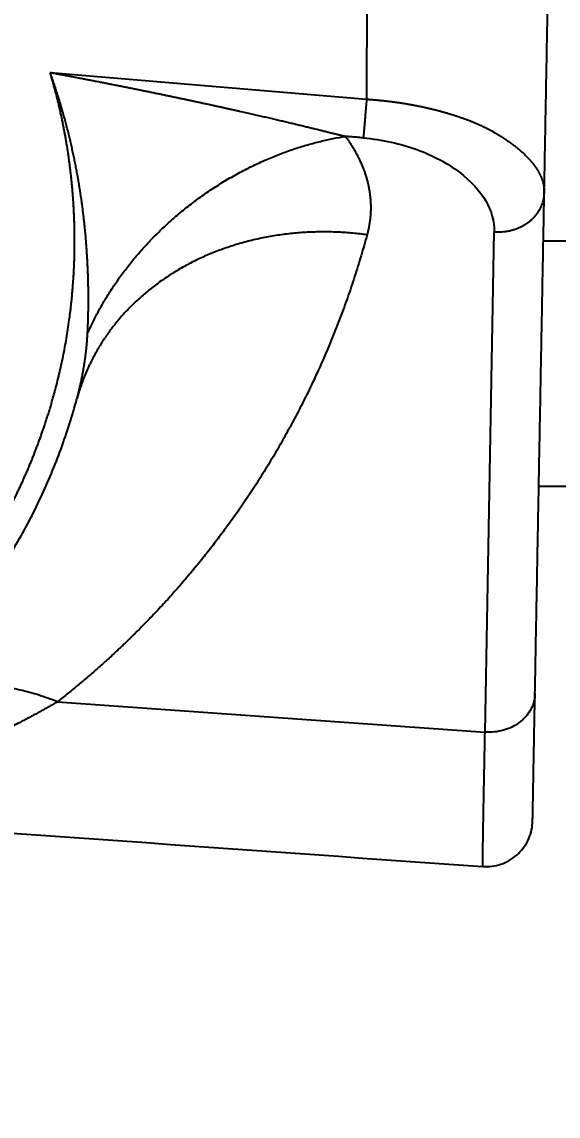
# Model space of a CAD drawing. Header units: millimetres. Extents: x 19741 to 22117, y -10160 to -6800.
# Drawn here: x 21643.16 to 21666.14, y -8850.09 to -8803.24 of the extents above; entities that cross this region are included whole.
import ezdxf

# ---------------------------------------------------------------- set-up
doc = ezdxf.new("R2010")
doc.units = ezdxf.units.MM
doc.styles.add('ARIAL', font='arial.ttf')
doc.dimstyles.get("Standard").update_dxf_attribs({"dimtxt": 15, "dimasz": 15, "dimexe": 0.18, "dimexo": 0.0625, "dimgap": 4, "dimtad": 0, "dimdec": 1, "dimdsep": 46, "dimtxsty": 'ARIAL', "dimcen": 0, "dimclrd": 5, "dimclre": 5, "dimclrt": 5, "dimadec": 0, "dimazin": 0, "dimtfac": 1, "dimtdec": 1, "dimtofl": 0, "dimtmove": 0, "dimatfit": 3, "dimfxl": 1, "dimtolj": 1, "dimtzin": 0, "dimarcsym": 0})

# ---------------------------------------------------------------- blocks, each defined once
blk = doc.blocks.new('*D125')
at = {"color": 5, "lineweight": -2, "transparency": 16777216}
for p, q in [((21702.253, -8779.476), (21702.253, -8906.67)), ((21551.093, -8797.165), (21551.093, -8906.67)), ((21551.093, -8906.49), (21528.434, -8906.49)), ((21687.253, -8906.49), (21566.093, -8906.49))]:
    blk.add_line(p, q, dxfattribs=at)
at = {"color": 5, "transparency": 16777216}
for points in [[(21566.093, -8903.99), (21566.093, -8908.99), (21551.093, -8906.49)], [(21687.253, -8903.99), (21687.253, -8908.99), (21702.253, -8906.49)]]:
    blk.add_solid(points, dxfattribs=at)
at = {"layer": 'Defpoints', "color": 0, "transparency": 16777216}
for p in [(21702.253, -8779.414), (21551.093, -8797.103), (21702.253, -8906.49)]:
    blk.add_point(p, dxfattribs=at)
at = {"color": 5, "transparency": 16777216, "insert": (21499.909, -8906.49), "char_height": 15, "attachment_point": 5, "style": 'ARIAL'}
blk.add_mtext('\\A1;151.2', dxfattribs=at)

msp = doc.modelspace()

# ---------------------------------------------------------------- linework, layer by layer
at = {"linetype": 'Continuous'}
for p, q in [((21657.952, -8788.609), (21657.933, -8806.547)), ((21644.371, -8805.402), (21657.933, -8806.547)), ((21663.007, -8833.651), (21663.404, -8812.227)), ((21665.507, -8812.617), (21667.626, -8812.619)), ((21665.313, -8823.117), (21667.615, -8823.119)), ((21644.684, -8832.35), (21663.007, -8833.651))]:
    msp.add_line(p, q, dxfattribs=at)
for points, degree in [([(21665.545, -8810.573), (21665.952, -8788.617)], 1), ([(21657.791, -8808.204), (21657.033, -8808.14)], 1), ([(21665.148, -8831.997), (21665.545, -8810.573)], 1), ([(21663.117, -8833.656), (21663.081, -8833.655), (21663.044, -8833.654), (21663.007, -8833.651)], 3), ([(21629.977, -8837.067), (21640.953, -8837.846), (21651.93, -8838.625), (21662.906, -8839.405)], 3), ([(21662.906, -8839.405), (21662.941, -8839.407), (21662.976, -8839.409), (21663.011, -8839.409)], 3)]:
    msp.add_open_spline(points, degree=degree, dxfattribs=at)
for points, degree, knots in [([(21618.326, -8837.498), (21619.82, -8837.623), (21621.298, -8837.572), (21622.802, -8837.519), (21624.311, -8837.282), (21625.834, -8837.042), (21627.32, -8836.616), (21628.809, -8836.189), (21630.234, -8835.581), (21631.651, -8834.977), (21633.005, -8834.189), (21634.342, -8833.41), (21635.555, -8832.488), (21636.752, -8831.578), (21637.834, -8830.529), (21638.902, -8829.493), (21639.84, -8828.338), (21640.774, -8827.186), (21641.573, -8825.914), (21642.377, -8824.636), (21643.025, -8823.265), (21643.68, -8821.879), (21644.161, -8820.429), (21644.65, -8818.956), (21645.249, -8815.937), (21645.359, -8814.387), (21645.467, -8812.861), (21645.389, -8811.326), (21645.313, -8809.808), (21645.055, -8808.314), (21644.8, -8806.829), (21644.371, -8805.402)], 2, [0, 0, 0, 0.0625, 0.0625, 0.125, 0.125, 0.1875, 0.1875, 0.25, 0.25, 0.3125, 0.3125, 0.375, 0.375, 0.4375, 0.4375, 0.5, 0.5, 0.5625, 0.5625, 0.625, 0.625, 0.6875, 0.6875, 0.75, 0.8125, 0.8125, 0.875, 0.875, 0.9375, 0.9375, 1, 1, 1]), ([(21644.371, -8805.402), (21644.436, -8805.414), (21644.566, -8805.438), (21644.759, -8805.474), (21644.951, -8805.51), (21645.142, -8805.546), (21645.331, -8805.582), (21645.519, -8805.618), (21645.706, -8805.653), (21645.891, -8805.689), (21646.075, -8805.724), (21646.258, -8805.76), (21646.44, -8805.795), (21646.62, -8805.83), (21646.799, -8805.865), (21646.976, -8805.9), (21647.152, -8805.935), (21647.327, -8805.969), (21647.5, -8806.004), (21647.673, -8806.038), (21647.843, -8806.072), (21648.013, -8806.106), (21648.181, -8806.14), (21648.348, -8806.174), (21648.513, -8806.208), (21648.678, -8806.241), (21648.84, -8806.275), (21649.002, -8806.308), (21649.162, -8806.341), (21649.321, -8806.374), (21649.479, -8806.407), (21649.635, -8806.439), (21649.79, -8806.472), (21649.944, -8806.504), (21650.096, -8806.536), (21650.247, -8806.568), (21650.396, -8806.6), (21650.545, -8806.632), (21650.692, -8806.663), (21650.838, -8806.695), (21650.982, -8806.726), (21651.125, -8806.757), (21651.267, -8806.788), (21651.407, -8806.818), (21651.546, -8806.849), (21651.684, -8806.879), (21651.82, -8806.909), (21651.955, -8806.939), (21652.089, -8806.969), (21652.222, -8806.998), (21652.353, -8807.027), (21652.483, -8807.057), (21652.611, -8807.085), (21652.738, -8807.114), (21652.864, -8807.143), (21652.989, -8807.171), (21653.112, -8807.199), (21653.234, -8807.227), (21653.355, -8807.254), (21653.474, -8807.282), (21653.592, -8807.309), (21653.709, -8807.336), (21653.824, -8807.363), (21653.938, -8807.389), (21654.051, -8807.416), (21654.162, -8807.442), (21654.272, -8807.467), (21654.381, -8807.493), (21654.488, -8807.518), (21654.595, -8807.543), (21654.699, -8807.568), (21654.803, -8807.593), (21654.905, -8807.617), (21655.006, -8807.641), (21655.106, -8807.665), (21655.204, -8807.689), (21655.301, -8807.712), (21655.396, -8807.735), (21655.491, -8807.758), (21655.584, -8807.781), (21655.675, -8807.803), (21655.766, -8807.825), (21655.855, -8807.847), (21655.942, -8807.869), (21656.029, -8807.89), (21656.114, -8807.911), (21656.198, -8807.931), (21656.28, -8807.952), (21656.361, -8807.972), (21656.441, -8807.992), (21656.52, -8808.011), (21656.597, -8808.031), (21656.673, -8808.05), (21656.748, -8808.068), (21656.821, -8808.087), (21656.893, -8808.105), (21656.964, -8808.123), (21657.01, -8808.134), (21657.033, -8808.14)], 3, [0, 0, 0, 0, 0.015213, 0.030325, 0.045334, 0.060243, 0.07505, 0.089755, 0.104359, 0.118861, 0.133262, 0.147561, 0.161759, 0.175856, 0.189851, 0.203744, 0.217536, 0.231227, 0.244817, 0.258304, 0.271691, 0.284976, 0.29816, 0.311243, 0.324224, 0.337104, 0.349883, 0.36256, 0.375136, 0.387611, 0.399985, 0.412257, 0.424429, 0.436499, 0.448468, 0.460336, 0.472103, 0.483768, 0.495333, 0.506796, 0.518159, 0.52942, 0.540581, 0.551641, 0.562599, 0.573457, 0.584214, 0.59487, 0.605425, 0.615879, 0.626233, 0.636486, 0.646638, 0.656689, 0.66664, 0.67649, 0.68624, 0.695889, 0.705437, 0.714885, 0.724233, 0.73348, 0.742627, 0.751674, 0.76062, 0.769466, 0.778212, 0.786857, 0.795403, 0.803848, 0.812194, 0.82044, 0.828585, 0.836631, 0.844578, 0.852424, 0.860171, 0.867819, 0.875366, 0.882815, 0.890164, 0.897414, 0.904565, 0.911617, 0.91857, 0.925424, 0.932179, 0.938835, 0.945393, 0.951853, 0.958214, 0.964477, 0.970642, 0.976708, 0.982678, 0.988549, 0.994323, 1, 1, 1, 1]), ([(21645.975, -8816.584), (21645.976, -8816.567), (21645.978, -8816.533), (21645.98, -8816.482), (21645.983, -8816.43), (21645.985, -8816.377), (21645.988, -8816.323), (21645.99, -8816.269), (21645.992, -8816.213), (21645.994, -8816.157), (21645.996, -8816.1), (21645.998, -8816.042), (21646, -8815.984), (21646.001, -8815.925), (21646.003, -8815.865), (21646.004, -8815.804), (21646.006, -8815.742), (21646.007, -8815.68), (21646.008, -8815.617), (21646.009, -8815.553), (21646.01, -8815.488), (21646.011, -8815.423), (21646.012, -8815.356), (21646.012, -8815.289), (21646.013, -8815.222), (21646.013, -8815.153), (21646.013, -8815.084), (21646.013, -8815.014), (21646.012, -8814.943), (21646.012, -8814.871), (21646.011, -8814.799), (21646.011, -8814.726), (21646.01, -8814.652), (21646.008, -8814.577), (21646.007, -8814.502), (21646.006, -8814.425), (21646.004, -8814.348), (21646.002, -8814.271), (21645.999, -8814.192), (21645.997, -8814.113), (21645.994, -8814.033), (21645.991, -8813.952), (21645.988, -8813.871), (21645.985, -8813.788), (21645.981, -8813.705), (21645.977, -8813.622), (21645.973, -8813.537), (21645.968, -8813.452), (21645.964, -8813.366), (21645.959, -8813.279), (21645.953, -8813.192), (21645.948, -8813.104), (21645.942, -8813.015), (21645.935, -8812.925), (21645.929, -8812.835), (21645.922, -8812.744), (21645.914, -8812.652), (21645.907, -8812.559), (21645.899, -8812.466), (21645.89, -8812.372), (21645.882, -8812.277), (21645.872, -8812.182), (21645.863, -8812.086), (21645.853, -8811.989), (21645.843, -8811.891), (21645.832, -8811.793), (21645.821, -8811.694), (21645.81, -8811.594), (21645.798, -8811.494), (21645.785, -8811.393), (21645.772, -8811.291), (21645.759, -8811.189), (21645.745, -8811.085), (21645.731, -8810.982), (21645.716, -8810.877), (21645.701, -8810.772), (21645.686, -8810.666), (21645.669, -8810.56), (21645.653, -8810.452), (21645.636, -8810.344), (21645.618, -8810.236), (21645.6, -8810.127), (21645.581, -8810.017), (21645.561, -8809.906), (21645.541, -8809.795), (21645.521, -8809.683), (21645.5, -8809.571), (21645.478, -8809.458), (21645.456, -8809.344), (21645.433, -8809.23), (21645.41, -8809.115), (21645.385, -8808.999), (21645.361, -8808.883), (21645.335, -8808.766), (21645.309, -8808.649), (21645.282, -8808.531), (21645.255, -8808.412), (21645.227, -8808.293), (21645.198, -8808.173), (21645.169, -8808.053), (21645.139, -8807.932), (21645.108, -8807.811), (21645.076, -8807.689), (21645.044, -8807.566), (21645.011, -8807.443), (21644.977, -8807.319), (21644.942, -8807.195), (21644.907, -8807.07), (21644.871, -8806.945), (21644.834, -8806.819), (21644.796, -8806.692), (21644.757, -8806.565), (21644.718, -8806.438), (21644.678, -8806.31), (21644.636, -8806.182), (21644.594, -8806.053), (21644.552, -8805.923), (21644.508, -8805.794), (21644.463, -8805.663), (21644.418, -8805.533), (21644.387, -8805.445), (21644.371, -8805.402)], 3, [0, 0, 0, 0, 0.004528, 0.009122, 0.013782, 0.018509, 0.023303, 0.028163, 0.033089, 0.038082, 0.043142, 0.048268, 0.053461, 0.05872, 0.064046, 0.069438, 0.074897, 0.080422, 0.086014, 0.091672, 0.097396, 0.103187, 0.109045, 0.114968, 0.120958, 0.127015, 0.133137, 0.139326, 0.145581, 0.151903, 0.15829, 0.164744, 0.171264, 0.17785, 0.184502, 0.19122, 0.198004, 0.204854, 0.21177, 0.218752, 0.2258, 0.232913, 0.240093, 0.247338, 0.254649, 0.262026, 0.269468, 0.276976, 0.28455, 0.292189, 0.299894, 0.307664, 0.3155, 0.323401, 0.331368, 0.3394, 0.347497, 0.35566, 0.363888, 0.372181, 0.380539, 0.388962, 0.397451, 0.406004, 0.414623, 0.423306, 0.432055, 0.440868, 0.449747, 0.45869, 0.467698, 0.47677, 0.485908, 0.49511, 0.504377, 0.513709, 0.523105, 0.532566, 0.542091, 0.551681, 0.561335, 0.571053, 0.580836, 0.590684, 0.600596, 0.610572, 0.620612, 0.630716, 0.640885, 0.651118, 0.661415, 0.671776, 0.682201, 0.69269, 0.703244, 0.713861, 0.724542, 0.735287, 0.746096, 0.756969, 0.767905, 0.778906, 0.78997, 0.801098, 0.81229, 0.823545, 0.834864, 0.846247, 0.857693, 0.869203, 0.880776, 0.892413, 0.904114, 0.915877, 0.927705, 0.939596, 0.95155, 0.963567, 0.975648, 0.987792, 1, 1, 1, 1]), ([(21657.933, -8806.547), (21657.947, -8806.548), (21657.975, -8806.55), (21658.017, -8806.553), (21658.06, -8806.556), (21658.102, -8806.559), (21658.144, -8806.562), (21658.187, -8806.565), (21658.229, -8806.569), (21658.272, -8806.572), (21658.314, -8806.576), (21658.357, -8806.58), (21658.399, -8806.583), (21658.442, -8806.587), (21658.484, -8806.591), (21658.527, -8806.596), (21658.57, -8806.6), (21658.612, -8806.604), (21658.655, -8806.609), (21658.697, -8806.613), (21658.74, -8806.618), (21658.783, -8806.623), (21658.825, -8806.628), (21658.868, -8806.633), (21658.911, -8806.638), (21658.953, -8806.643), (21658.996, -8806.649), (21659.038, -8806.654), (21659.081, -8806.66), (21659.124, -8806.665), (21659.166, -8806.671), (21659.209, -8806.677), (21659.252, -8806.683), (21659.294, -8806.689), (21659.337, -8806.695), (21659.379, -8806.702), (21659.422, -8806.708), (21659.464, -8806.715), (21659.507, -8806.722), (21659.549, -8806.728), (21659.592, -8806.735), (21659.634, -8806.742), (21659.677, -8806.749), (21659.719, -8806.757), (21659.761, -8806.764), (21659.804, -8806.772), (21659.846, -8806.779), (21659.888, -8806.787), (21659.93, -8806.795), (21659.973, -8806.803), (21660.015, -8806.811), (21660.057, -8806.819), (21660.099, -8806.827), (21660.141, -8806.835), (21660.183, -8806.844), (21660.225, -8806.852), (21660.267, -8806.861), (21660.309, -8806.87), (21660.35, -8806.879), (21660.392, -8806.888), (21660.434, -8806.897), (21660.475, -8806.906), (21660.517, -8806.915), (21660.559, -8806.925), (21660.6, -8806.934), (21660.641, -8806.944), (21660.683, -8806.954), (21660.724, -8806.964), (21660.765, -8806.974), (21660.806, -8806.984), (21660.847, -8806.994), (21660.888, -8807.004), (21660.929, -8807.015), (21660.97, -8807.025), (21661.011, -8807.036), (21661.052, -8807.047), (21661.092, -8807.058), (21661.133, -8807.069), (21661.173, -8807.08), (21661.214, -8807.091), (21661.254, -8807.102), (21661.294, -8807.114), (21661.334, -8807.125), (21661.374, -8807.137), (21661.414, -8807.149), (21661.454, -8807.161), (21661.494, -8807.173), (21661.533, -8807.185), (21661.573, -8807.197), (21661.612, -8807.209), (21661.652, -8807.222), (21661.691, -8807.234), (21661.73, -8807.247), (21661.769, -8807.26), (21661.808, -8807.273), (21661.847, -8807.286), (21661.886, -8807.299), (21661.924, -8807.312), (21661.963, -8807.325), (21662.001, -8807.339), (21662.039, -8807.352), (21662.077, -8807.366), (21662.115, -8807.38), (21662.153, -8807.394), (21662.191, -8807.408), (21662.229, -8807.422), (21662.266, -8807.436), (21662.303, -8807.45), (21662.341, -8807.465), (21662.378, -8807.479), (21662.415, -8807.494), (21662.452, -8807.508), (21662.488, -8807.523), (21662.525, -8807.538), (21662.561, -8807.553), (21662.597, -8807.569), (21662.634, -8807.584), (21662.669, -8807.599), (21662.705, -8807.615), (21662.741, -8807.63), (21662.772, -8807.644), (21662.798, -8807.656), (21662.819, -8807.665), (21662.841, -8807.675), (21662.863, -8807.686), (21662.885, -8807.696), (21662.908, -8807.707), (21662.931, -8807.718), (21662.955, -8807.729), (21662.978, -8807.741), (21663.002, -8807.753), (21663.026, -8807.765), (21663.051, -8807.777), (21663.075, -8807.789), (21663.1, -8807.802), (21663.126, -8807.815), (21663.151, -8807.829), (21663.177, -8807.842), (21663.203, -8807.856), (21663.229, -8807.87), (21663.256, -8807.885), (21663.282, -8807.899), (21663.309, -8807.914), (21663.336, -8807.929), (21663.364, -8807.945), (21663.391, -8807.96), (21663.419, -8807.976), (21663.447, -8807.992), (21663.475, -8808.009), (21663.504, -8808.025), (21663.532, -8808.042), (21663.561, -8808.059), (21663.59, -8808.077), (21663.619, -8808.094), (21663.648, -8808.112), (21663.677, -8808.131), (21663.707, -8808.149), (21663.736, -8808.168), (21663.766, -8808.187), (21663.795, -8808.206), (21663.825, -8808.225), (21663.855, -8808.245), (21663.885, -8808.265), (21663.915, -8808.285), (21663.946, -8808.306), (21663.976, -8808.327), (21664.006, -8808.348), (21664.036, -8808.369), (21664.067, -8808.39), (21664.097, -8808.412), (21664.127, -8808.434), (21664.158, -8808.457), (21664.188, -8808.479), (21664.218, -8808.502), (21664.249, -8808.525), (21664.279, -8808.548), (21664.309, -8808.572), (21664.339, -8808.596), (21664.369, -8808.62), (21664.399, -8808.644), (21664.429, -8808.669), (21664.459, -8808.694), (21664.488, -8808.719), (21664.518, -8808.744), (21664.547, -8808.77), (21664.577, -8808.796), (21664.606, -8808.822), (21664.635, -8808.848), (21664.663, -8808.875), (21664.692, -8808.902), (21664.72, -8808.929), (21664.748, -8808.956), (21664.776, -8808.984), (21664.803, -8809.012), (21664.831, -8809.04), (21664.858, -8809.068), (21664.884, -8809.097), (21664.911, -8809.126), (21664.937, -8809.155), (21664.963, -8809.185), (21664.988, -8809.214), (21665.013, -8809.244), (21665.038, -8809.275), (21665.062, -8809.305), (21665.086, -8809.336), (21665.109, -8809.367), (21665.132, -8809.398), (21665.155, -8809.43), (21665.177, -8809.461), (21665.199, -8809.493), (21665.22, -8809.526), (21665.24, -8809.558), (21665.261, -8809.591), (21665.28, -8809.624), (21665.299, -8809.657), (21665.317, -8809.691), (21665.335, -8809.725), (21665.353, -8809.759), (21665.369, -8809.793), (21665.385, -8809.828), (21665.4, -8809.862), (21665.415, -8809.898), (21665.429, -8809.933), (21665.442, -8809.968), (21665.455, -8810.004), (21665.467, -8810.04), (21665.478, -8810.077), (21665.488, -8810.113), (21665.497, -8810.15), (21665.506, -8810.187), (21665.514, -8810.225), (21665.521, -8810.262), (21665.527, -8810.3), (21665.533, -8810.338), (21665.537, -8810.377), (21665.541, -8810.415), (21665.543, -8810.454), (21665.545, -8810.493), (21665.546, -8810.533), (21665.545, -8810.559), (21665.545, -8810.573)], 3, [0, 0, 0, 0, 0.00332, 0.006642, 0.009968, 0.013296, 0.016628, 0.019963, 0.023301, 0.026643, 0.029987, 0.033335, 0.036685, 0.04004, 0.043397, 0.046758, 0.050122, 0.053489, 0.056859, 0.060233, 0.063611, 0.066992, 0.070376, 0.073763, 0.077155, 0.080549, 0.083947, 0.087349, 0.090754, 0.094163, 0.097575, 0.100991, 0.10441, 0.107834, 0.11126, 0.114691, 0.118125, 0.121563, 0.125004, 0.12845, 0.131899, 0.135352, 0.138808, 0.142269, 0.145733, 0.149201, 0.152674, 0.15615, 0.159629, 0.163113, 0.166601, 0.170093, 0.173588, 0.177088, 0.180592, 0.1841, 0.187611, 0.191127, 0.194647, 0.198171, 0.201699, 0.205232, 0.208768, 0.212309, 0.215854, 0.219403, 0.222956, 0.226514, 0.230075, 0.233641, 0.237212, 0.240786, 0.244365, 0.247949, 0.251536, 0.255128, 0.258725, 0.262326, 0.265931, 0.26954, 0.273155, 0.276773, 0.280396, 0.284024, 0.287656, 0.291293, 0.294934, 0.298579, 0.30223, 0.305885, 0.309544, 0.313208, 0.316877, 0.32055, 0.324228, 0.327911, 0.331599, 0.335291, 0.338988, 0.342689, 0.346396, 0.350107, 0.353823, 0.357544, 0.361269, 0.365, 0.368735, 0.372475, 0.37622, 0.37997, 0.383725, 0.387484, 0.391249, 0.395018, 0.398793, 0.402572, 0.406357, 0.410146, 0.413941, 0.41774, 0.421545, 0.423821, 0.42614, 0.428504, 0.430911, 0.433362, 0.435857, 0.438396, 0.440978, 0.443604, 0.446274, 0.448988, 0.451746, 0.454548, 0.457393, 0.460283, 0.463216, 0.466193, 0.469214, 0.472279, 0.475387, 0.47854, 0.481737, 0.484977, 0.488261, 0.491589, 0.494961, 0.498377, 0.501837, 0.505341, 0.508888, 0.51248, 0.516115, 0.519795, 0.523518, 0.527285, 0.531096, 0.53495, 0.538849, 0.542792, 0.546778, 0.550809, 0.554883, 0.559001, 0.563163, 0.567369, 0.571619, 0.575912, 0.58025, 0.584631, 0.589056, 0.593525, 0.598038, 0.602595, 0.607195, 0.611839, 0.616528, 0.62126, 0.626036, 0.630855, 0.635719, 0.640626, 0.645577, 0.650572, 0.655611, 0.660693, 0.665819, 0.670989, 0.676203, 0.681461, 0.686762, 0.692107, 0.697496, 0.702929, 0.708405, 0.713925, 0.719489, 0.725097, 0.730748, 0.736443, 0.742182, 0.747964, 0.75379, 0.75966, 0.765573, 0.77153, 0.777531, 0.783575, 0.789663, 0.795795, 0.80197, 0.808189, 0.814452, 0.820758, 0.827108, 0.833501, 0.839938, 0.846419, 0.852943, 0.859511, 0.866122, 0.872777, 0.879475, 0.886217, 0.893002, 0.899831, 0.906703, 0.913619, 0.920579, 0.927582, 0.934628, 0.941718, 0.948851, 0.956028, 0.963248, 0.970512, 0.977819, 0.985169, 0.992563, 1, 1, 1, 1]), ([(21657.033, -8808.14), (21657.409, -8808.658), (21657.661, -8809.211), (21657.906, -8809.749), (21658.015, -8810.284), (21658.123, -8810.807), (21658.106, -8811.33), (21658.089, -8811.847), (21657.952, -8812.355)], 2, [0, 0, 0, 0.25, 0.25, 0.5, 0.5, 0.75, 0.75, 1, 1, 1]), ([(21657.791, -8808.204), (21658.595, -8808.272), (21659.388, -8808.449), (21660.796, -8808.963), (21661.412, -8809.298), (21662.904, -8810.43), (21663.42, -8811.35), (21663.404, -8812.227)], 3, [0, 0, 0, 0, 0.25, 0.25, 0.5, 0.5, 1, 1, 1, 1]), ([(21657.952, -8812.355), (21657.068, -8815.617), (21655.62, -8818.675), (21654.249, -8821.572), (21652.414, -8824.197), (21650.72, -8826.619), (21648.672, -8828.75), (21646.805, -8830.692), (21644.684, -8832.35)], 2, [0, 0, 0, 0.25, 0.25, 0.5, 0.5, 0.75, 0.75, 1, 1, 1]), ([(21645.522, -8819.368), (21645.527, -8819.349), (21645.537, -8819.312), (21645.552, -8819.256), (21645.566, -8819.2), (21645.581, -8819.144), (21645.595, -8819.089), (21645.608, -8819.033), (21645.622, -8818.978), (21645.635, -8818.922), (21645.648, -8818.867), (21645.661, -8818.812), (21645.673, -8818.757), (21645.685, -8818.703), (21645.697, -8818.648), (21645.709, -8818.594), (21645.72, -8818.539), (21645.731, -8818.485), (21645.742, -8818.431), (21645.753, -8818.377), (21645.763, -8818.323), (21645.773, -8818.27), (21645.783, -8818.216), (21645.793, -8818.163), (21645.802, -8818.109), (21645.811, -8818.056), (21645.82, -8818.003), (21645.829, -8817.951), (21645.837, -8817.898), (21645.846, -8817.846), (21645.854, -8817.793), (21645.861, -8817.741), (21645.869, -8817.689), (21645.876, -8817.637), (21645.883, -8817.585), (21645.89, -8817.534), (21645.896, -8817.482), (21645.902, -8817.431), (21645.908, -8817.38), (21645.914, -8817.329), (21645.92, -8817.278), (21645.925, -8817.228), (21645.93, -8817.177), (21645.935, -8817.127), (21645.94, -8817.077), (21645.945, -8817.027), (21645.949, -8816.977), (21645.953, -8816.927), (21645.957, -8816.878), (21645.96, -8816.828), (21645.964, -8816.779), (21645.967, -8816.73), (21645.97, -8816.681), (21645.973, -8816.633), (21645.975, -8816.6), (21645.975, -8816.584)], 3, [0, 0, 0, 0, 0.020541, 0.041019, 0.061433, 0.081784, 0.102071, 0.122295, 0.142455, 0.162551, 0.182583, 0.202552, 0.222456, 0.242296, 0.262073, 0.281785, 0.301433, 0.321017, 0.340536, 0.359991, 0.379382, 0.398708, 0.41797, 0.437167, 0.456299, 0.475367, 0.49437, 0.513308, 0.532182, 0.55099, 0.569734, 0.588412, 0.607026, 0.625575, 0.644058, 0.662476, 0.680829, 0.699117, 0.71734, 0.735497, 0.753589, 0.771616, 0.789577, 0.807473, 0.825303, 0.843068, 0.860767, 0.878401, 0.895969, 0.913472, 0.930909, 0.94828, 0.965586, 0.982826, 1, 1, 1, 1]), ([(21618.24, -8838.477), (21618.99, -8838.54), (21619.743, -8838.571), (21621.25, -8838.566), (21622.003, -8838.531), (21623.503, -8838.397), (21624.25, -8838.296), (21625.733, -8838.032), (21626.469, -8837.867), (21627.923, -8837.475), (21628.642, -8837.247), (21630.057, -8836.73), (21630.753, -8836.441), (21632.118, -8835.803), (21632.786, -8835.455), (21634.09, -8834.701), (21634.726, -8834.296), (21635.96, -8833.432), (21636.558, -8832.973), (21637.712, -8832.005), (21638.268, -8831.496), (21639.333, -8830.431), (21639.843, -8829.876), (21640.812, -8828.723), (21641.272, -8828.126), (21642.138, -8826.893), (21642.544, -8826.258), (21643.299, -8824.955), (21643.648, -8824.287), (21644.288, -8822.923), (21644.578, -8822.227), (21645.096, -8820.813), (21645.325, -8820.095), (21645.522, -8819.368)], 3, [0, 0, 0, 0, 0.0625, 0.0625, 0.125, 0.125, 0.1875, 0.1875, 0.25, 0.25, 0.3125, 0.3125, 0.375, 0.375, 0.4375, 0.4375, 0.5, 0.5, 0.5625, 0.5625, 0.625, 0.625, 0.6875, 0.6875, 0.75, 0.75, 0.8125, 0.8125, 0.875, 0.875, 0.9375, 0.9375, 1, 1, 1, 1]), ([(21644.684, -8832.35), (21644.658, -8832.366), (21644.604, -8832.397), (21644.524, -8832.443), (21644.442, -8832.49), (21644.36, -8832.537), (21644.276, -8832.585), (21644.192, -8832.632), (21644.106, -8832.68), (21644.02, -8832.728), (21643.933, -8832.777), (21643.844, -8832.825), (21643.755, -8832.874), (21643.664, -8832.923), (21643.573, -8832.972), (21643.481, -8833.022), (21643.388, -8833.071), (21643.293, -8833.121), (21643.198, -8833.171), (21643.102, -8833.221), (21642.932, -8833.309), (21642.666, -8833.445), (21642.281, -8833.637), (21641.825, -8833.856), (21641.357, -8834.075), (21640.913, -8834.274), (21640.534, -8834.44), (21640.201, -8834.582), (21639.913, -8834.701), (21639.585, -8834.835), (21639.212, -8834.983), (21638.789, -8835.145), (21638.396, -8835.292), (21637.863, -8835.484), (21637.213, -8835.708), (21636.557, -8835.919), (21636.052, -8836.075), (21635.672, -8836.188), (21635.314, -8836.291), (21634.96, -8836.39), (21634.611, -8836.484), (21634.269, -8836.574), (21633.95, -8836.655), (21633.725, -8836.711), (21633.581, -8836.745), (21633.511, -8836.762), (21633.442, -8836.779), (21633.374, -8836.795), (21633.308, -8836.81), (21633.243, -8836.825), (21633.18, -8836.84), (21633.117, -8836.855), (21633.056, -8836.869), (21632.997, -8836.882), (21632.938, -8836.895), (21632.881, -8836.908), (21632.826, -8836.921), (21632.771, -8836.933), (21632.718, -8836.944), (21632.666, -8836.956), (21632.616, -8836.967), (21632.583, -8836.974), (21632.566, -8836.977)], 3, [0, 0, 0, 0, 0.006075, 0.012221, 0.01844, 0.024731, 0.031093, 0.037528, 0.044035, 0.050614, 0.057266, 0.063989, 0.070784, 0.077652, 0.084591, 0.091603, 0.098686, 0.105842, 0.11307, 0.12037, 0.127742, 0.15165, 0.180867, 0.215393, 0.255228, 0.287542, 0.316405, 0.341817, 0.363778, 0.382288, 0.417074, 0.449737, 0.480278, 0.508695, 0.57447, 0.634141, 0.66714, 0.698816, 0.729173, 0.758215, 0.79061, 0.82176, 0.851675, 0.880366, 0.887491, 0.894559, 0.901569, 0.908523, 0.915419, 0.922258, 0.929041, 0.935767, 0.942438, 0.949053, 0.955612, 0.962117, 0.968566, 0.974961, 0.981301, 0.987588, 0.993821, 1, 1, 1, 1]), ([(21665.148, -8831.997), (21665.146, -8832.108), (21665.131, -8832.218), (21665.076, -8832.435), (21665.036, -8832.541), (21664.932, -8832.745), (21664.868, -8832.842), (21664.719, -8833.024), (21664.634, -8833.109), (21664.446, -8833.262), (21664.343, -8833.331), (21664.123, -8833.45), (21664.007, -8833.501), (21663.763, -8833.581), (21663.637, -8833.611), (21663.379, -8833.65), (21663.248, -8833.658), (21663.117, -8833.656)], 3, [0, 0, 0, 0, 0.125, 0.125, 0.25, 0.25, 0.375, 0.375, 0.5, 0.5, 0.625, 0.625, 0.75, 0.75, 0.875, 0.875, 1, 1, 1, 1]), ([(21662.945, -8836.905), (21662.945, -8836.893), (21662.946, -8836.87), (21662.946, -8836.835), (21662.947, -8836.799), (21662.948, -8836.764), (21662.948, -8836.728), (21662.949, -8836.692), (21662.95, -8836.656), (21662.95, -8836.619), (21662.951, -8836.583), (21662.952, -8836.546), (21662.953, -8836.508), (21662.953, -8836.471), (21662.954, -8836.433), (21662.955, -8836.395), (21662.955, -8836.357), (21662.956, -8836.319), (21662.957, -8836.28), (21662.958, -8836.242), (21662.958, -8836.203), (21662.959, -8836.163), (21662.96, -8836.124), (21662.961, -8836.084), (21662.962, -8836.044), (21662.962, -8836.004), (21662.963, -8835.963), (21662.964, -8835.923), (21662.965, -8835.882), (21662.965, -8835.841), (21662.966, -8835.799), (21662.967, -8835.758), (21662.968, -8835.716), (21662.969, -8835.674), (21662.969, -8835.632), (21662.97, -8835.589), (21662.971, -8835.546), (21662.972, -8835.503), (21662.973, -8835.46), (21662.974, -8835.417), (21662.974, -8835.373), (21662.975, -8835.329), (21662.976, -8835.285), (21662.977, -8835.241), (21662.978, -8835.196), (21662.979, -8835.151), (21662.979, -8835.106), (21662.98, -8835.061), (21662.981, -8835.016), (21662.982, -8834.97), (21662.983, -8834.924), (21662.984, -8834.878), (21662.985, -8834.831), (21662.986, -8834.785), (21662.987, -8834.738), (21662.987, -8834.691), (21662.988, -8834.644), (21662.989, -8834.596), (21662.99, -8834.548), (21662.991, -8834.501), (21662.992, -8834.452), (21662.993, -8834.404), (21662.994, -8834.355), (21662.995, -8834.307), (21662.996, -8834.257), (21662.997, -8834.208), (21662.998, -8834.159), (21662.999, -8834.109), (21663, -8834.059), (21663, -8834.009), (21663.001, -8833.958), (21663.002, -8833.908), (21663.003, -8833.857), (21663.004, -8833.806), (21663.005, -8833.755), (21663.006, -8833.703), (21663.007, -8833.669), (21663.007, -8833.651)], 3, [0, 0, 0, 0, 0.013292, 0.026584, 0.039878, 0.053173, 0.066469, 0.079766, 0.093064, 0.106364, 0.119664, 0.132966, 0.146269, 0.159573, 0.172878, 0.186184, 0.199491, 0.2128, 0.226109, 0.23942, 0.252732, 0.266045, 0.279359, 0.292674, 0.30599, 0.319308, 0.332626, 0.345946, 0.359267, 0.372589, 0.385912, 0.399236, 0.412561, 0.425888, 0.439215, 0.452544, 0.465874, 0.479205, 0.492537, 0.50587, 0.519205, 0.53254, 0.545877, 0.559215, 0.572554, 0.585894, 0.599235, 0.612577, 0.625921, 0.639265, 0.652611, 0.665958, 0.679306, 0.692655, 0.706006, 0.719357, 0.73271, 0.746063, 0.759418, 0.772774, 0.786131, 0.799489, 0.812849, 0.826209, 0.839571, 0.852934, 0.866298, 0.879663, 0.893029, 0.906396, 0.919765, 0.933135, 0.946505, 0.959877, 0.97325, 0.986625, 1, 1, 1, 1]), ([(21662.906, -8839.405), (21662.906, -8839.405), (21662.906, -8839.405), (21662.906, -8839.404), (21662.906, -8839.404), (21662.906, -8839.403), (21662.906, -8839.402), (21662.906, -8839.4), (21662.906, -8839.399), (21662.906, -8839.397), (21662.906, -8839.395), (21662.906, -8839.393), (21662.906, -8839.39), (21662.906, -8839.387), (21662.906, -8839.384), (21662.906, -8839.381), (21662.906, -8839.378), (21662.906, -8839.374), (21662.906, -8839.37), (21662.906, -8839.366), (21662.906, -8839.361), (21662.906, -8839.356), (21662.906, -8839.351), (21662.906, -8839.346), (21662.906, -8839.341), (21662.906, -8839.335), (21662.906, -8839.329), (21662.906, -8839.323), (21662.906, -8839.317), (21662.906, -8839.31), (21662.907, -8839.303), (21662.907, -8839.296), (21662.907, -8839.289), (21662.907, -8839.281), (21662.907, -8839.273), (21662.907, -8839.265), (21662.907, -8839.257), (21662.907, -8839.248), (21662.907, -8839.24), (21662.907, -8839.231), (21662.908, -8839.221), (21662.908, -8839.212), (21662.908, -8839.202), (21662.908, -8839.192), (21662.908, -8839.182), (21662.908, -8839.172), (21662.908, -8839.161), (21662.908, -8839.15), (21662.909, -8839.139), (21662.909, -8839.128), (21662.909, -8839.116), (21662.909, -8839.104), (21662.909, -8839.092), (21662.909, -8839.08), (21662.91, -8839.067), (21662.91, -8839.054), (21662.91, -8839.041), (21662.91, -8839.028), (21662.91, -8839.015), (21662.911, -8839.001), (21662.911, -8838.987), (21662.911, -8838.973), (21662.911, -8838.958), (21662.911, -8838.944), (21662.912, -8838.929), (21662.912, -8838.914), (21662.912, -8838.898), (21662.912, -8838.883), (21662.913, -8838.867), (21662.913, -8838.851), (21662.913, -8838.835), (21662.913, -8838.818), (21662.914, -8838.801), (21662.914, -8838.784), (21662.914, -8838.767), (21662.914, -8838.75), (21662.915, -8838.732), (21662.915, -8838.714), (21662.915, -8838.696), (21662.916, -8838.678), (21662.916, -8838.659), (21662.916, -8838.64), (21662.916, -8838.621), (21662.917, -8838.602), (21662.917, -8838.583), (21662.917, -8838.563), (21662.918, -8838.543), (21662.918, -8838.523), (21662.918, -8838.502), (21662.919, -8838.482), (21662.919, -8838.461), (21662.919, -8838.44), (21662.92, -8838.418), (21662.92, -8838.397), (21662.92, -8838.375), (21662.921, -8838.353), (21662.921, -8838.331), (21662.921, -8838.308), (21662.922, -8838.286), (21662.922, -8838.263), (21662.923, -8838.24), (21662.923, -8838.216), (21662.923, -8838.193), (21662.924, -8838.169), (21662.924, -8838.145), (21662.925, -8838.121), (21662.925, -8838.096), (21662.925, -8838.072), (21662.926, -8838.047), (21662.926, -8838.022), (21662.927, -8837.996), (21662.927, -8837.971), (21662.927, -8837.945), (21662.928, -8837.919), (21662.928, -8837.893), (21662.929, -8837.866), (21662.929, -8837.839), (21662.93, -8837.813), (21662.93, -8837.785), (21662.931, -8837.758), (21662.931, -8837.731), (21662.931, -8837.703), (21662.932, -8837.675), (21662.932, -8837.647), (21662.933, -8837.618), (21662.933, -8837.589), (21662.934, -8837.561), (21662.934, -8837.532), (21662.935, -8837.502), (21662.935, -8837.473), (21662.936, -8837.443), (21662.936, -8837.413), (21662.937, -8837.383), (21662.937, -8837.352), (21662.938, -8837.322), (21662.938, -8837.291), (21662.939, -8837.26), (21662.939, -8837.229), (21662.94, -8837.197), (21662.941, -8837.166), (21662.941, -8837.134), (21662.942, -8837.102), (21662.942, -8837.069), (21662.943, -8837.037), (21662.943, -8837.004), (21662.944, -8836.971), (21662.944, -8836.938), (21662.945, -8836.916), (21662.945, -8836.905)], 3, [0, 0, 0, 0, 0.006928, 0.013855, 0.020781, 0.027706, 0.034629, 0.041552, 0.048473, 0.055394, 0.062313, 0.069231, 0.076148, 0.083064, 0.089979, 0.096893, 0.103806, 0.110718, 0.117628, 0.124538, 0.131446, 0.138353, 0.14526, 0.152165, 0.159069, 0.165972, 0.172874, 0.179775, 0.186674, 0.193573, 0.20047, 0.207367, 0.214262, 0.221156, 0.228049, 0.234942, 0.241833, 0.248722, 0.255611, 0.262499, 0.269386, 0.276271, 0.283156, 0.290039, 0.296921, 0.303802, 0.310683, 0.317562, 0.32444, 0.331316, 0.338192, 0.345067, 0.35194, 0.358813, 0.365684, 0.372555, 0.379424, 0.386292, 0.393159, 0.400025, 0.40689, 0.413754, 0.420617, 0.427478, 0.434339, 0.441198, 0.448057, 0.454914, 0.46177, 0.468626, 0.47548, 0.482333, 0.489185, 0.496035, 0.502885, 0.509734, 0.516581, 0.523428, 0.530273, 0.537118, 0.543961, 0.550803, 0.557644, 0.564484, 0.571323, 0.578161, 0.584998, 0.591833, 0.598668, 0.605501, 0.612334, 0.619165, 0.625995, 0.632825, 0.639653, 0.64648, 0.653306, 0.660131, 0.666954, 0.673777, 0.680599, 0.687419, 0.694239, 0.701057, 0.707875, 0.714691, 0.721506, 0.72832, 0.735133, 0.741945, 0.748756, 0.755565, 0.762374, 0.769182, 0.775988, 0.782794, 0.789598, 0.796401, 0.803204, 0.810005, 0.816805, 0.823604, 0.830402, 0.837199, 0.843994, 0.850789, 0.857583, 0.864375, 0.871167, 0.877957, 0.884746, 0.891535, 0.898322, 0.905108, 0.911893, 0.918677, 0.92546, 0.932241, 0.939022, 0.945802, 0.95258, 0.959358, 0.966134, 0.972909, 0.979684, 0.986457, 0.993229, 1, 1, 1, 1]), ([(21663.011, -8839.409), (21663.141, -8839.412), (21663.273, -8839.401), (21663.53, -8839.355), (21663.657, -8839.319), (21663.9, -8839.224), (21664.018, -8839.164), (21664.238, -8839.022), (21664.341, -8838.941), (21664.53, -8838.759), (21664.615, -8838.659), (21664.764, -8838.444), (21664.829, -8838.329), (21664.933, -8838.089), (21664.974, -8837.964), (21665.03, -8837.708), (21665.045, -8837.578), (21665.047, -8837.447)], 3, [0, 0, 0, 0, 0.125, 0.125, 0.25, 0.25, 0.375, 0.375, 0.5, 0.5, 0.625, 0.625, 0.75, 0.75, 0.875, 0.875, 1, 1, 1, 1])]:
    msp.add_open_spline(points, degree=degree, knots=knots, dxfattribs=at)
for points, weights, degree in [([(21657.933, -8806.547), (21657.873, -8807.258), (21657.822, -8807.85), (21657.791, -8808.204)], [1.00847553444, 0.976411872088, 1.03532286602, 1.18520851623], 3), ([(21645.975, -8816.584), (21647.932, -8812.107), (21652.138, -8808.896), (21657.033, -8808.14)], [1.10209013351, 0.965969895725, 0.965969955497, 1.10209031283], 3), ([(21663.404, -8812.227), (21664.624, -8812.307), (21665.526, -8811.61), (21665.545, -8810.573)], [1.18524607085, 0.938245843722, 0.938251309837, 1.1852624692], 3), ([(21657.952, -8812.355), (21652.723, -8811.648), (21648.181, -8813.664), (21646.129, -8817.773)], [1.13682766143, 0.977329608189, 0.957275009155, 1.07666386432], 3), ([(21646.129, -8817.773), (21645.871, -8818.29), (21645.669, -8818.823), (21645.521, -8819.368)], [1.07666386085, 1.09383402304, 1.11388834538, 1.13682682787], 3), ([(21644.684, -8832.35), (21641.545, -8831.11), (21638.604, -8831.359), (21636.444, -8833.049)], [1.05220165935, 0.982599405216, 0.982599446884, 1.05220178435], 3), ([(21665.047, -8837.447), (21665.047, -8837.447), (21665.148, -8831.997)], [1, 0.961336701364, 1], 2)]:
    msp.add_rational_spline(points, weights, degree=degree, dxfattribs=at)

# ---------------------------------------------------------------- dimensions: what is measured, and where the dimension line sits
dim = msp.add_linear_dim(base=(21702.253, -8906.49), p1=(21551.093, -8797.103), p2=(21702.253, -8779.414), text='151.2', dimstyle='Standard', override={"dimpost": '(<>)', "dimtfillclr": 7})
dim.commit()
dim.dimension.update_dxf_attribs({"geometry": '*D125', "text_midpoint": (21499.909, -8906.49), "dimtype": 160})

doc.saveas('drawing.dxf')
